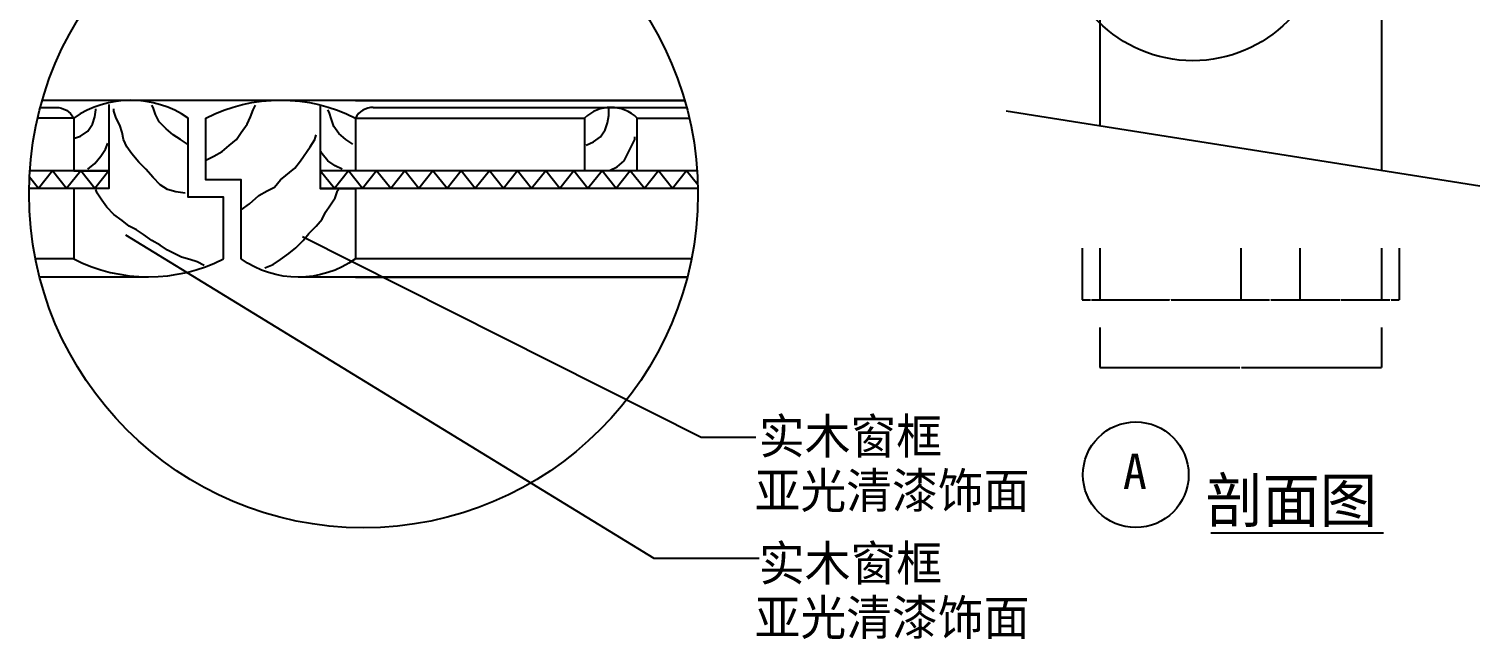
# Model space of a CAD drawing. Header units: metres. Extents: x 289 to 5205, y 117 to 7144.
# Drawn here: x 2707 to 5178, y 117 to 1157 of the extents above; entities that cross this region are included whole.
import ezdxf

# ---------------------------------------------------------------- set-up
doc = ezdxf.new("R2010")
doc.units = ezdxf.units.M
for name, color, linetype in [('2', 2, 'Continuous'), ('3', 3, 'Continuous'), ('4', 4, 'Continuous'), ('7', 7, 'Continuous'), ('BH', 3, 'Continuous'), ('DIM', 3, 'Continuous'), ('TEXT', 3, 'Continuous')]:
    doc.layers.add(name, color=color, linetype=linetype)
doc.dimstyles.get("Standard").update_dxf_attribs({"dimtxt": 2.5, "dimasz": 2.5, "dimexe": 1.25, "dimexo": 0.625, "dimtad": 1, "dimcen": 2.5, "dimazin": 3, "dimtfac": 1, "dimtmove": 0, "dimatfit": 3})

# ---------------------------------------------------------------- blocks, each defined once
blk = doc.blocks.new('*D7')
for p, q in [((4530.56, 647.99), (4530.56, 579.95)), ((5010.56, 647.99), (5010.56, 579.95)), ((4530.81, 579.95), (4769.06, 579.95)), ((4772.06, 579.95), (5010.31, 579.95))]:
    blk.add_line(p, q)
at = {"layer": 'Defpoints'}
for p in [(4530.56, 647.99), (5010.56, 647.99), (4530.56, 579.95)]:
    blk.add_point(p, dxfattribs=at)
at = {"layer": 'DIM', "insert": (4770.56, 579.95), "char_height": 1, "attachment_point": 5}
blk.add_mtext('240', dxfattribs=at)
blk = doc.blocks.new('*D8')
for p, q in [((4770.56, 783.7), (4770.56, 695.62)), ((4871.08, 783.7), (4871.08, 695.62)), ((4770.81, 695.62), (4819.82, 695.62)), ((4821.82, 695.62), (4870.83, 695.62))]:
    blk.add_line(p, q)
at = {"layer": 'Defpoints'}
for p in [(4770.56, 783.7), (4871.08, 783.7), (4770.56, 695.62)]:
    blk.add_point(p, dxfattribs=at)
at = {"layer": 'DIM', "insert": (4820.82, 695.62), "char_height": 1, "attachment_point": 5}
blk.add_mtext('50', dxfattribs=at)
blk = doc.blocks.new('*D19')
for p, q in [((4500.56, 783.7), (4500.56, 695.62)), ((4530.56, 783.7), (4530.56, 695.62)), ((4500.81, 695.62), (4514.56, 695.62)), ((4516.56, 695.62), (4530.31, 695.62))]:
    blk.add_line(p, q)
at = {"layer": 'Defpoints'}
for p in [(4500.56, 783.7), (4530.56, 783.7), (4500.56, 695.62)]:
    blk.add_point(p, dxfattribs=at)
at = {"layer": 'DIM', "insert": (4515.56, 695.62), "char_height": 1, "attachment_point": 5}
blk.add_mtext('15', dxfattribs=at)
blk = doc.blocks.new('*D20')
for p, q in [((4530.56, 783.7), (4530.56, 695.62)), ((4770.56, 783.7), (4770.56, 695.62)), ((4530.81, 695.62), (4649.06, 695.62)), ((4652.06, 695.62), (4770.31, 695.62))]:
    blk.add_line(p, q)
at = {"layer": 'Defpoints'}
for p in [(4530.56, 783.7), (4770.56, 783.7), (4530.56, 695.62)]:
    blk.add_point(p, dxfattribs=at)
at = {"layer": 'DIM', "insert": (4650.56, 695.62), "char_height": 1, "attachment_point": 5}
blk.add_mtext('120', dxfattribs=at)
blk = doc.blocks.new('*D23')
for p, q in [((5010.56, 783.7), (5010.56, 695.62)), ((5040.56, 783.7), (5040.56, 695.62)), ((5010.81, 695.62), (5024.56, 695.62)), ((5026.56, 695.62), (5040.31, 695.62))]:
    blk.add_line(p, q)
at = {"layer": 'Defpoints'}
for p in [(5010.56, 783.7), (5040.56, 783.7), (5010.56, 695.62)]:
    blk.add_point(p, dxfattribs=at)
at = {"layer": 'DIM', "insert": (5025.56, 695.62), "char_height": 1, "attachment_point": 5}
blk.add_mtext('15', dxfattribs=at)
blk = doc.blocks.new('*D24')
for p, q in [((4871.08, 783.7), (4871.08, 695.62)), ((5010.56, 783.7), (5010.56, 695.62)), ((4871.33, 695.62), (4939.82, 695.62)), ((4941.82, 695.62), (5010.31, 695.62))]:
    blk.add_line(p, q)
at = {"layer": 'Defpoints'}
for p in [(4871.08, 783.7), (5010.56, 783.7), (4871.08, 695.62)]:
    blk.add_point(p, dxfattribs=at)
at = {"layer": 'DIM', "insert": (4940.82, 695.62), "char_height": 1, "attachment_point": 5}
blk.add_mtext('70', dxfattribs=at)

msp = doc.modelspace()

# ---------------------------------------------------------------- hatches: boundary and pattern name
at = {"layer": 'BH'}
h = msp.add_hatch(dxfattribs=at)
h.set_pattern_fill('ANSI31', scale=500)
h.paths.add_polyline_path([(5010.56, 1301.31), (4914.94, 1301.31, -0.62), (4530.56, 1167.08), (4530.56, 992.26), (5010.56, 916.14)])
h.paths.add_polyline_path([(4914.94, 1301.31), (4530.56, 1301.31), (4530.56, 1167.08, 0.62)])
h = msp.add_hatch(dxfattribs=at)
h.set_pattern_fill('AR-CONC', scale=25)
h.paths.add_polyline_path([(4914.94, 1301.31), (4530.56, 1301.31), (4530.56, 1167.08, 0.62)])
h.paths.add_polyline_path([(5010.56, 1301.31), (4914.94, 1301.31, -0.62), (4530.56, 1167.08), (4530.56, 992.26), (5010.56, 916.14)])

# ---------------------------------------------------------------- linework, layer by layer
at = {"layer": '2'}
for p, q in [((4530.56, 1301.31), (4530.56, 992.26)), ((5010.56, 1301.31), (5010.56, 916.14))]:
    msp.add_line(p, q, dxfattribs=at)
at = {"layer": '3'}
for p, q in [((2782.84, 1005.14), (2721.5, 1005.14)), ((3262.84, 1005.14), (3652.84, 1005.14)), ((3742.84, 1005.14), (3831.29, 1005.14))]:
    msp.add_line(p, q, dxfattribs=at)
at = {"layer": '4'}
for p, q in [((2782.84, 765.14), (2717.77, 765.14)), ((3835.02, 765.14), (3262.84, 765.14))]:
    msp.add_line(p, q, dxfattribs=at)
for points in [[(3037.84, 765.14), (3037.84, 870.14), (2977.84, 870.14), (2977.84, 1005.14), (2977.84, 1005.14), (2977.84, 1005.14, 0.31), (2782.84, 1005.14), (2782.84, 915.14), (2842.84, 915.14)], [(2842.84, 1027.98), (2842.84, 885.14), (2782.84, 885.14), (2782.84, 765.14, 0.24), (3037.84, 765.14)], [(3067.84, 765.14), (3067.84, 900.14), (3007.84, 900.14), (3007.84, 1005.14), (3007.84, 1005.14), (3007.84, 1005.14, -0.24), (3262.84, 1005.14), (3262.84, 915.14), (3202.84, 915.14)], [(3202.84, 1027.98), (3202.84, 885.14), (3262.84, 885.14), (3262.84, 765.14, -0.32), (3067.84, 765.14)], [(3742.84, 915.14), (3742.84, 1005.14, 0.4), (3652.84, 1005.14), (3652.84, 915.14)]]:
    msp.add_lwpolyline(points, format="xyb", dxfattribs=at)
at = {"layer": '7'}
for p, q in [((3823.47, 1035.14), (2729.32, 1035.14)), ((3262.84, 1035.14), (3823.47, 1035.14)), ((2842.84, 915.14), (2708.09, 915.14)), ((3844.7, 915.14), (3202.84, 915.14)), ((2842.84, 885.14), (2706.84, 885.14)), ((3845.94, 885.14), (3202.84, 885.14)), ((2910.34, 733.94), (2724.9, 733.94)), ((3827.89, 733.94), (3165.34, 733.94)), ((3262.84, 733.94), (3827.89, 733.94))]:
    msp.add_line(p, q, dxfattribs=at)
for points in [[(2725.99, 1023.17), (2752.84, 1023.17)], [(3292.84, 1023.17), (3826.8, 1023.17)]]:
    msp.add_lwpolyline(points, dxfattribs=at)
for points in [[(2752.84, 1023.17, -0.28), (2782.84, 1005.14), (2782.84, 915.14)], [(3292.84, 1023.17, 0.28), (3262.84, 1005.14), (3262.84, 915.14)]]:
    msp.add_lwpolyline(points, format="xyb", dxfattribs=at)
at = {"layer": 'BH'}
for p, q in [((2818.83, 1006.94), (2820.85, 1019.09)), ((2820.85, 1019.09), (2820.85, 1021.11)), ((2851.25, 1017.06), (2851.25, 1021.11)), ((2855.3, 1004.91), (2851.25, 1017.06)), ((2918.12, 1023.14), (2916.09, 1027.19)), ((2922.17, 1010.99), (2918.12, 1023.14)), ((3084.27, 1006.94), (3088.33, 1019.09)), ((3088.33, 1019.09), (3092.38, 1027.19)), ((3218.01, 1015.04), (3215.98, 1019.09)), ((3222.06, 1002.89), (3218.01, 1015.04)), ((3694.33, 1009.32), (3694.33, 1021.46)), ((2806.67, 982.64), (2814.77, 994.79)), ((2814.77, 994.79), (2818.83, 1006.94)), ((2861.38, 992.77), (2855.3, 1004.91)), ((2865.43, 980.62), (2861.38, 992.77)), ((2928.25, 998.84), (2922.17, 1010.99)), ((2940.41, 986.69), (2928.25, 998.84)), ((3068.06, 980.62), (3078.19, 994.79)), ((3078.19, 994.79), (3084.27, 1006.94)), ((3226.11, 990.74), (3222.06, 1002.89)), ((3234.22, 978.59), (3226.11, 990.74)), ((3688.25, 985.02), (3692.3, 997.17)), ((3692.3, 997.17), (3694.33, 1009.32)), ((2782.35, 970.49), (2794.51, 974.54)), ((2794.51, 974.54), (2806.67, 982.64)), ((2867.46, 968.47), (2865.43, 980.62)), ((2873.54, 956.32), (2867.46, 968.47)), ((2952.56, 976.57), (2940.41, 986.69)), ((2964.72, 968.47), (2952.56, 976.57)), ((2976.88, 960.37), (2964.72, 968.47)), ((3047.8, 958.34), (3059.96, 968.47)), ((3059.96, 968.47), (3068.06, 980.62)), ((3185.59, 956.32), (3193.69, 968.47)), ((3193.69, 968.47), (3195.72, 976.57)), ((3246.38, 968.47), (3234.22, 978.59)), ((3258.53, 960.37), (3246.38, 968.47)), ((3655.83, 958.7), (3667.98, 964.77)), ((3667.98, 964.77), (3680.14, 972.87)), ((3680.14, 972.87), (3688.25, 985.02)), ((3726.75, 944.52), (3738.9, 968.82)), ((3738.9, 968.82), (3738.9, 972.87)), ((2818.83, 927.97), (2828.96, 940.12)), ((2828.96, 940.12), (2837.06, 952.27)), ((2837.06, 952.27), (2841.12, 962.39)), ((2881.64, 944.17), (2873.54, 956.32)), ((2893.8, 930), (2881.64, 944.17)), ((3009.3, 934.05), (3021.46, 940.12)), ((3021.46, 940.12), (3035.64, 948.22)), ((3035.64, 948.22), (3047.8, 958.34)), ((3169.38, 932.02), (3185.59, 956.32)), ((3205.85, 944.17), (3203.82, 948.22)), ((3215.98, 932.02), (3205.85, 944.17)), ((3720.67, 932.37), (3726.75, 944.52)), ((2806.67, 917.85), (2818.83, 927.97)), ((2905.96, 917.85), (2893.8, 930)), ((2918.12, 903.67), (2905.96, 917.85)), ((3134.93, 899.62), (3159.25, 919.87)), ((3159.25, 919.87), (3169.38, 932.02)), ((3228.14, 923.92), (3215.98, 932.02)), ((3240.3, 917.85), (3228.14, 923.92)), ((3696.35, 916.17), (3708.51, 922.25)), ((3708.51, 922.25), (3720.67, 932.37)), ((2930.27, 891.52), (2918.12, 903.67)), ((2942.43, 883.42), (2930.27, 891.52)), ((3124.8, 887.47), (3134.93, 899.62)), ((2822.88, 877.35), (2820.85, 883.42)), ((2830.98, 865.2), (2822.88, 877.35)), ((2839.09, 853.05), (2830.98, 865.2)), ((2956.62, 879.37), (2942.43, 883.42)), ((2972.83, 877.35), (2956.62, 879.37)), ((3082.25, 859.13), (3098.46, 873.3)), ((3098.46, 873.3), (3112.64, 881.4)), ((3112.64, 881.4), (3124.8, 887.47)), ((3220.04, 857.1), (3228.14, 869.25)), ((3228.14, 869.25), (3232.19, 881.4)), ((3232.19, 881.4), (3234.22, 883.42)), ((2851.25, 840.9), (2839.09, 853.05)), ((2865.43, 830.78), (2851.25, 840.9)), ((3068.06, 849), (3082.25, 859.13)), ((3205.85, 832.8), (3211.93, 844.95)), ((3211.93, 844.95), (3220.04, 857.1)), ((2877.59, 820.65), (2865.43, 830.78)), ((2889.75, 814.58), (2877.59, 820.65)), ((3183.56, 808.51), (3195.72, 820.65)), ((3195.72, 820.65), (3205.85, 832.8)), ((2901.91, 806.48), (2889.75, 814.58)), ((2916.09, 796.36), (2901.91, 806.48)), ((2930.27, 788.26), (2916.09, 796.36)), ((3161.27, 784.21), (3173.43, 796.36)), ((3173.43, 796.36), (3183.56, 808.51)), ((2942.43, 780.16), (2930.27, 788.26)), ((2966.75, 768.01), (2942.43, 780.16)), ((2980.93, 763.96), (2966.75, 768.01)), ((3134.93, 763.96), (3149.11, 774.08)), ((3149.11, 774.08), (3161.27, 784.21)), ((2993.09, 759.91), (2980.93, 763.96)), ((3005.25, 753.83), (2993.09, 759.91)), ((3108.59, 749.79), (3122.77, 755.86)), ((3122.77, 755.86), (3134.93, 763.96))]:
    msp.add_line(p, q, dxfattribs=at)
for points in [[(2842.84, 915.14), (2818.84, 885.14), (2794.84, 915.14), (2770.84, 885.14), (2746.84, 915.14), (2722.84, 885.14), (2707.46, 904.37)], [(3394.84, 915.14), (3370.84, 885.14), (3346.84, 915.14), (3322.84, 885.14), (3298.84, 915.14), (3274.84, 885.14), (3250.84, 915.14), (3226.84, 885.14), (3202.84, 915.14)], [(3586.84, 915.14), (3562.84, 885.14), (3538.84, 915.14), (3514.84, 885.14), (3490.84, 915.14), (3466.84, 885.14), (3442.84, 915.14), (3418.84, 885.14), (3394.84, 915.14)], [(3778.84, 915.14), (3754.84, 885.14), (3730.84, 915.14), (3706.84, 885.14), (3682.84, 915.14), (3658.84, 885.14), (3634.84, 915.14), (3610.84, 885.14), (3586.84, 915.14)], [(3845.81, 891.43), (3826.84, 915.14), (3802.84, 885.14), (3778.84, 915.14)]]:
    msp.add_lwpolyline(points, dxfattribs=at)
at = {"layer": 'DIM'}
msp.add_line((4371.29, 1017.52), (5178.11, 889.56), dxfattribs=at)
for centre, radius in [((4689.06, 1330.67), 227.78), ((3276.39, 876.49), 569.62)]:
    msp.add_circle(centre, radius, dxfattribs=at)
at = {"layer": 'TEXT'}
msp.add_line((4719.63, 298.29), (5013.51, 298.29), dxfattribs=at)
msp.add_circle((4591.85, 397.29), 90, dxfattribs=at)

# ---------------------------------------------------------------- texts
for s, height, p in [('实木窗框', 60, (3949.88, 432.92)), ('A', 60, (4569.91, 373.16)), ('亚光清漆饰面', 60, (3942.74, 340.37)), ('剖面图', 75, (4710.43, 316.22)), ('实木窗框', 60, (3949.88, 216.53)), ('亚光清漆饰面', 60, (3942.74, 123.99))]:
    msp.add_text(s, height=height, dxfattribs=at).set_placement(p)

# ---------------------------------------------------------------- dimensions: what is measured, and where the dimension line sits
at = {"layer": 'DIM'}
for base, p1, p2, text, picture, middle in [((4500.56, 695.62), (4500.56, 783.7), (4530.56, 783.7), '15', '*D19', (4515.56, 695.62)), ((4530.56, 695.62), (4530.56, 783.7), (4770.56, 783.7), '120', '*D20', (4650.56, 695.62)), ((4770.56, 695.62), (4770.56, 783.7), (4871.08, 783.7), '50', '*D8', (4820.82, 695.62)), ((4871.08, 695.62), (4871.08, 783.7), (5010.56, 783.7), '70', '*D24', (4940.82, 695.62)), ((5010.56, 695.62), (5010.56, 783.7), (5040.56, 783.7), '15', '*D23', (5025.56, 695.62)), ((4530.56, 579.95), (4530.56, 647.99), (5010.56, 647.99), '240', '*D7', (4770.56, 579.95))]:
    dim = msp.add_linear_dim(base=base, p1=p1, p2=p2, text=text, dimstyle='Standard', dxfattribs=at)
    dim.commit()
    dim.dimension.update_dxf_attribs({"geometry": picture, "text_midpoint": middle})

# ---------------------------------------------------------------- leaders
for points in [[(2871.09, 805.89), (3771.06, 255.34), (3950.54, 255.34)], [(3172.8, 803.1), (3851.75, 461.49), (3944.81, 461.49)]]:
    msp.add_leader(points, dimstyle='Standard', dxfattribs=at)

doc.saveas('drawing.dxf')
